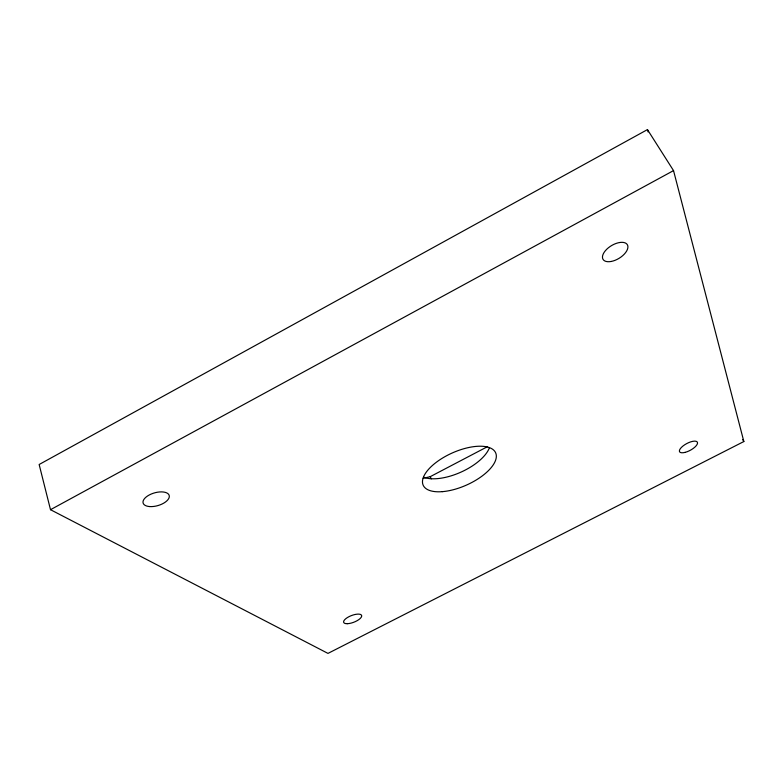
<?xml version="1.0" encoding="UTF-8"?>
<svg xmlns="http://www.w3.org/2000/svg" width="783" height="783" viewBox="0 0 783 783"><rect width="100%" height="100%" fill="white"/><g stroke="black" fill="none" stroke-linecap="round" stroke-linejoin="round"><path stroke-width="1.17" d="M647.453 129.606L39.15 464.505L50.504 509.694L327.979 653.394L743.85 441.543L673.527 170.606L647.453 129.606L648.109 131.965M50.504 509.694L673.527 170.606M423.172 478.227A83.732 39.581 -24.1 0 0 430.259 476.651L487.173 446.829M742.646 439.508L743.85 441.543M430.259 476.651L431.218 478.883M489.444 447.67A39.444 17.872 -24.1 0 1 461.079 472.08A39.444 17.872 -24.1 0 1 423.769 477.297M685.076 452.378A10.091 3.798 -28.2 0 0 697.447 442.385A10.091 3.798 -28.2 0 0 682.854 446.114A10.091 3.798 -28.2 0 0 685.076 452.378M442.297 491.655A39.688 17.559 -24.1 0 0 496.305 455.432A39.688 17.559 -24.1 0 0 439.606 459.934A39.688 17.559 -24.1 0 0 442.297 491.655M611.122 261.473A14.202 7.399 -31.2 0 0 627.672 245.382A14.202 7.399 -31.2 0 0 606.776 249.209A14.202 7.399 -31.2 0 0 611.122 261.473M149.847 506.581A13.585 6.577 -16.2 0 0 169.324 496.216A13.585 6.577 -16.2 0 0 149.299 494.954A13.585 6.577 -16.2 0 0 149.847 506.581M347.231 623.699A9.641 3.543 -21.2 0 0 361.658 616.358A9.641 3.543 -21.2 0 0 349.032 616.642A9.641 3.543 -21.2 0 0 347.231 623.699"/></g></svg>
